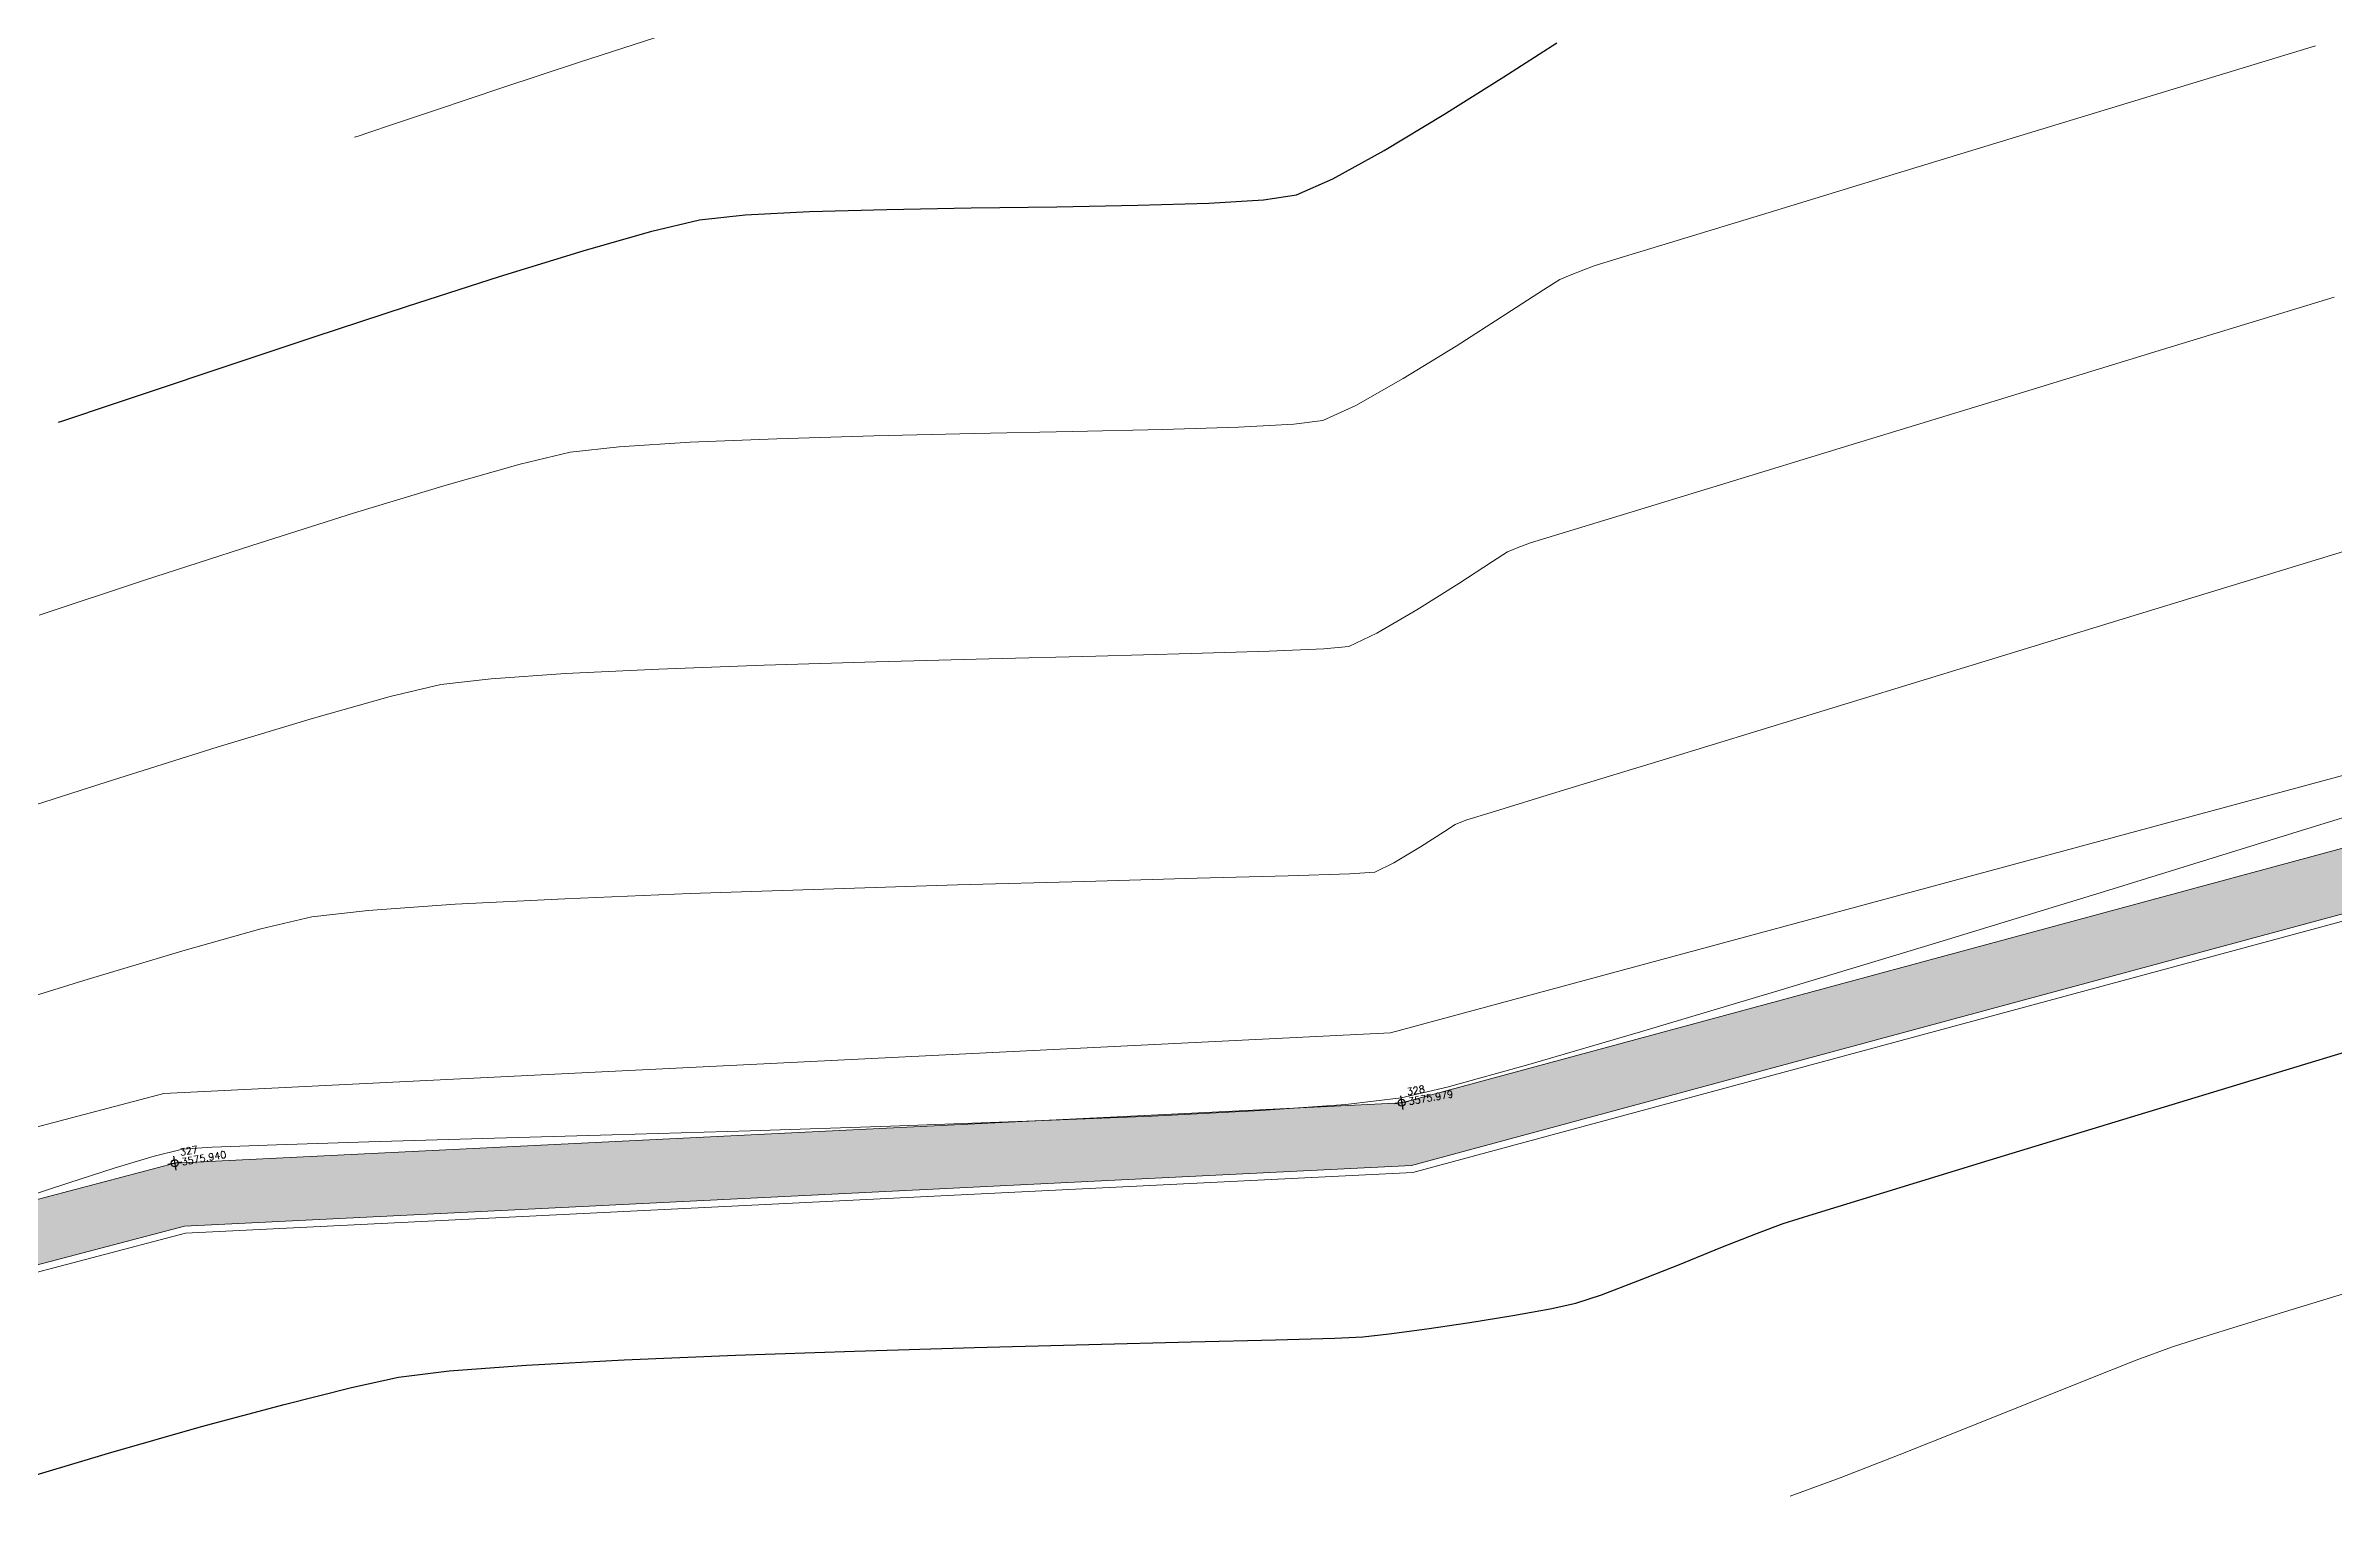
# Model space of a CAD drawing. Header units: millimetres. Extents: x 736950 to 740938, y 8500595 to 8502163.
# Drawn here: x 738059.47 to 738092.04, y 8501358.36 to 8501379.02 of the extents above; entities that cross this region are included whole.
import ezdxf

# ---------------------------------------------------------------- set-up
doc = ezdxf.new("R2010")
doc.units = ezdxf.units.MM
for name, color, linetype, lineweight in [('camino', 22, 'Continuous', 5), ('CAMINO ACTUAL', 1, 'Continuous', 13), ('CONT-MJR', 80, 'Continuous', 30), ('CONT-MNR', 96, 'Continuous', 15), ('pista', 251, 'Continuous', 5)]:
    doc.layers.add(name, color=color, linetype=linetype, lineweight=lineweight)
doc.styles.add('5mm', font='arial.ttf', dxfattribs={"height": 3})

msp = doc.modelspace()

# ---------------------------------------------------------------- hatches: boundary and pattern name
at = {"layer": 'pista'}
h = msp.add_hatch(dxfattribs=at)
h.set_pattern_fill('HONEY', color=256, scale=3, angle=9.94991650582834, style=0)
h.set_pattern_definition([(9.94991650582834, (1479841.21072825, -18.49207214638591), (0.4979252195647159, 0.4170677100899267), [0.375, -0.75]), (129.9499165058283, (1479841.21072825, -18.49207214638591), (-0.6101538418184378, 0.222682034283025), [0.3749999999999999, -0.7499999999999998]), (69.94991650582834, (1479841.21072825, -18.49207214638591), (-0.112228622253722, 0.6397497443729518), [-0.75, 0.375])])
h.paths.add_polyline_path([(737744.7999806425, 8501250.923935566), (737743.4751223363, 8501250.754223157), (737756.465848178, 8501242.026572531), (737763.5739612179, 8501242.006896213), (737770.002546867, 8501243.455222024), (737769.8468594846, 8501244.342704736), (737763.4750639071, 8501242.907173423), (737756.7405500773, 8501242.925815564)])
h.paths.add_polyline_path([(737794.2809870465, 8501256.017245878), (737809.7820272583, 8501263.709828075), (737823.391616501, 8501273.483615467), (737837.0791595323, 8501280.557800073), (737851.5530432165, 8501285.77819753), (737870.8510758049, 8501293.050216693, -0.9976846880626209), (737871.0089264096, 8501292.63424804), (737865.2748787645, 8501289.581801567, 0.7845063948290762), (737866.1540430214, 8501286.121818589), (737883.2588851704, 8501291.348365877), (737897.4188924351, 8501296.516943583), (737903.2981396064, 8501301.44146652, -0.5512150924587264), (737904.1219025984, 8501301.177325813), (737906.855912117, 8501297.98174819, 0.5618964424650519), (737910.2738656431, 8501298.536066804), (737914.22079628, 8501308.558674501), (737925.6412323939, 8501300.72656757, 0.340189525830376), (737928.7023693406, 8501300.894137181), (737936.9171069289, 8501306.117412793, -0.358727273887905), (737938.1716059428, 8501305.962964654), (737943.1732157968, 8501301.051021611, 0.3417074120720416), (737946.0555081918, 8501300.709858142), (737955.8779356404, 8501307.072689936), (737971.8320576148, 8501314.464803053), (737988.5677626224, 8501323.411181662), (738023.1375471824, 8501336.282937778), (738044.4246208373, 8501357.728329657), (738061.4456776979, 8501362.208386911), (738078.9085143938, 8501363.070318012), (738112.0997810266, 8501372.051506756), (738118.6561313582, 8501373.365123207), (738128.3493353954, 8501376.976906104), (738155.2251721952, 8501366.826195797), (738176.6167526407, 8501363.543890122), (738193.8053773039, 8501353.328603027), (738204.7313956148, 8501340.877429372), (738207.705198212, 8501335.751671141), (738214.35685511, 8501331.742925933), (738229.9282901662, 8501313.374534177), (738233.5603594936, 8501308.186787868), (738234.53883727, 8501308.358438132), (738230.6417003467, 8501313.924784988), (738214.9478837823, 8501332.43754055), (738208.3676942562, 8501336.403214611), (738205.4657963786, 8501341.405035153), (738194.387784551, 8501354.029418997), (738176.9261677533, 8501364.406946706), (738155.4549153853, 8501367.70147717), (738128.3514754312, 8501377.93815071), (738118.4090486554, 8501374.233504975), (738111.8936108743, 8501372.928085677), (738078.7671659255, 8501363.964436961), (738061.3074614278, 8501363.102660457), (738043.958527311, 8501358.536303693), (738022.6381405202, 8501337.057350922), (737988.196920163, 8501324.233464561), (737971.4304040315, 8501315.270615296), (737955.4419368334, 8501307.862588815), (737945.5806043665, 8501301.47455489, -0.3391433520832071), (737943.8038299843, 8501301.693147572), (737938.8116631231, 8501306.59581691, 0.3560082385246841), (737936.4342009705, 8501306.876887502), (737928.158540546, 8501301.61487459, -0.3502196171718997), (737926.1502499409, 8501301.468794718), (737914.5128481541, 8501309.44969617, 0.4302069892023044), (737913.4330382891, 8501309.014522241), (737909.4507249827, 8501298.90206584, -0.5704007069138802), (737907.5397775185, 8501298.566836312), (737904.9064502402, 8501301.644734057, 0.4931454261128044), (737902.7202336333, 8501302.131411942), (737896.9620044216, 8501297.308254998), (737882.9728831241, 8501292.20205278), (737866.0373022418, 8501287.027224885, -0.7384715771871906), (737865.6977918843, 8501288.787355538), (737871.5108758068, 8501291.881875956, 0.9119586051647783), (737870.5337161538, 8501293.892406015), (737851.2416702455, 8501286.62264278), (737836.7183275839, 8501281.384406622), (737822.9200107896, 8501274.252970394), (737809.3164408724, 8501264.483505804), (737793.8201376351, 8501256.79327439), (737778.9884914039, 8501246.402265295), (737769.846859484, 8501244.34270474), (737770.0025468671, 8501243.455222024), (737779.3594973255, 8501245.563292695)])
h.paths.add_polyline_path([(738260.5182952256, 8501271.251537092), (738234.538837269, 8501308.358438132), (738233.56035949, 8501308.186787868), (738259.6897886079, 8501270.86568047), (738269.3749442189, 8501234.589470252), (738274.5057655985, 8501215.583008338), (738279.7983711922, 8501189.602392923), (738280.7089290785, 8501189.641305126), (738275.382018582, 8501215.790318219), (738270.2441657205, 8501234.822827347)])

# ---------------------------------------------------------------- linework, layer by layer
at = {"linetype": 'Continuous', "extrusion": (0.9849591664230046, 0.172787269436437, 0)}
for points, elevation in [([(8245965.849062788, 0), (8245965.649062789, 0)], 2195904.913162654), ([(8245968.017062787, 0), (8245967.817062789, 0)], 2195887.567162654)]:
    msp.add_lwpolyline(points, dxfattribs=dict(at, elevation=elevation))
at = {"linetype": 'Continuous', "extrusion": (-0.172787269436437, 0.9849591664230046, 0)}
for points, elevation in [([(-2195905.013162654, 0), (-2195904.813162654, 0)], 8245965.749062785), ([(-2195887.667162655, 0), (-2195887.467162654, 0)], 8245967.917062787)]:
    msp.add_lwpolyline(points, dxfattribs=dict(at, elevation=elevation))
at = {"linetype": 'Continuous'}
for centre in [(738078.7671659256, 8501363.964436961), (738061.3074614247, 8501363.102660459)]:
    msp.add_circle(centre, 0.05, dxfattribs=at)
at = {"layer": 'camino'}
for p, q in [((738078.6101120801, 8501364.957902461), (738111.6173342471, 8501373.889290811)), ((738078.7671659256, 8501363.964436961), (738111.8936108851, 8501372.92808568)), ((738078.924219771, 8501362.970971461), (738112.169887523, 8501371.966880547)), ((738061.1538877841, 8501364.096297733), (738078.6101120801, 8501364.957902461)), ((738043.4406456156, 8501359.434052626), (738061.1538877841, 8501364.096297733)), ((738061.3074614247, 8501363.102660459), (738078.7671659256, 8501363.964436961)), ((738043.9585273108, 8501358.536303693), (738061.3074614247, 8501363.102660459)), ((738061.4610350654, 8501362.109023184), (738078.924219771, 8501362.970971461)), ((738044.4764090059, 8501357.638554761), (738061.4610350654, 8501362.109023184))]:
    msp.add_line(p, q, dxfattribs=at)
at = {"layer": 'CAMINO ACTUAL'}
for points in [[(737988.1969201654, 8501324.23346456), (738022.638140521, 8501337.057350922), (738043.9585273108, 8501358.536303693), (738061.3074614247, 8501363.102660459), (738078.7671659256, 8501363.964436961), (738111.8936108851, 8501372.92808568), (738118.4090486645, 8501374.233504977), (738128.3514754305, 8501377.93815071), (738155.454915393, 8501367.70147717), (738176.9261677564, 8501364.406946704), (738194.3877845515, 8501354.029418996), (738205.4657963796, 8501341.405035151), (738208.3676942562, 8501336.40321461), (738214.9478837845, 8501332.437540548), (738230.6417003514, 8501313.924784983), (738260.5182952263, 8501271.25153709), (738270.2441656903, 8501234.822827455), (738275.3820185816, 8501215.79031822), (738280.7089290787, 8501189.641305126)], [(737988.5677626258, 8501323.411181664), (738023.1375471818, 8501336.282937778), (738044.4246208366, 8501357.728329655), (738061.4456777014, 8501362.208386911), (738078.9085143864, 8501363.070318013), (738112.0997810143, 8501372.051506754), (738118.6561313678, 8501373.365123209), (738128.349335396, 8501376.976906104), (738155.2251721928, 8501366.826195799), (738176.6167526424, 8501363.54389012), (738193.8053773035, 8501353.328603027), (738204.7313956139, 8501340.877429372), (738207.7051982115, 8501335.751671143), (738214.356855111, 8501331.742925936), (738229.9282901693, 8501313.374534167), (738259.6897886079, 8501270.86568047), (738269.3749442361, 8501234.589470183), (738274.5057655985, 8501215.583008338), (738279.7983711922, 8501189.602392923)]]:
    msp.add_lwpolyline(points, dxfattribs=at)
at = {"layer": 'CONT-MJR', "extrusion": (0.540976452237526, -0.841037738822997, 0), "elevation": -6750696.191963447}
msp.add_lwpolyline([(5219798.940095264, 3580), (5219799.837779516, 3580)], dxfattribs=at)
at = {"layer": 'CONT-MJR', "extrusion": (0.5320241453800725, -0.8467291826390558, 0), "elevation": -6805688.83109887}
msp.add_lwpolyline([(5147891.723814439, 3580.000000000003), (5147892.732513528, 3580.000000000003)], dxfattribs=at)
at = {"layer": 'CONT-MJR'}
for points, elevation in [([(738078.5204310402, 8501377.525686143), (738079.36753168, 8501378.036123617)], 3580), ([(738077.2716244507, 8501376.892419685), (738077.7864276516, 8501377.118704492)], 3580), ([(738075.0125805594, 8501376.7429021), (738076.0210617762, 8501376.773401119)], 3580), ([(738076.0210617762, 8501376.773401119), (738076.8014647223, 8501376.82095585)], 3580), ([(738076.8014647223, 8501376.82095585), (738077.2716244507, 8501376.892419685)], 3580), ([(738068.0979094735, 8501376.375433356), (738068.773286572, 8501376.534288168)], 3580), ([(738068.773286572, 8501376.534288168), (738069.4247735377, 8501376.606374081)], 3580), ([(738069.4247735377, 8501376.606374081), (738070.3411719119, 8501376.654395372)], 3580), ([(738071.4403167473, 8501376.68520543), (738072.6400430982, 8501376.705657646)], 3580), ([(738064.6214639646, 8501375.308434738), (738065.9276862174, 8501375.727632726)], 3580), ([(738060.9500981381, 8501374.088137083), (738062.038357973, 8501374.453813)], 3580), ([(738059.6517245536, 8501373.654424727), (738059.7130287389, 8501373.674078776)], 3580), ([(738059.7130287389, 8501373.674078776), (738059.8866073608, 8501373.731151273)], 3580), ([(738091.2447367638, 8501364.398024505), (738093.6808639293, 8501365.138603266)], 3575), ([(738089.0309090742, 8501363.724594956), (738091.2447367638, 8501364.398024505)], 3575), ([(738085.6293388626, 8501362.687755588), (738087.1291775457, 8501363.145457644)], 3575), ([(738084.6211897101, 8501362.378631813), (738085.6293388626, 8501362.687755588)], 3575), ([(738083.8286071783, 8501362.107595328), (738084.1945267731, 8501362.24522934)], 3575), ([(738084.1945267731, 8501362.24522934), (738084.6211897101, 8501362.378631813)], 3575), ([(738082.7187741676, 8501361.662238933), (738083.3113885624, 8501361.901231471)], 3575), ([(738081.6109710138, 8501361.230772452), (738082.1266672373, 8501361.426718872)], 3575), ([(738081.24758874, 8501361.110500837), (738081.6109710138, 8501361.230772452)], 3575), ([(738079.1252254747, 8501360.746253014), (738079.737764586, 8501360.837017743)], 3575), ([(738079.737764586, 8501360.837017743), (738080.3488055691, 8501360.934999878)], 3575), ([(738080.3488055691, 8501360.934999878), (738080.878647321, 8501361.029670538)], 3575), ([(738070.9813622244, 8501360.426505085), (738072.6868243625, 8501360.477156457)], 3575), ([(738074.3143905327, 8501360.520613112), (738075.7724988222, 8501360.557174986)], 3575), ([(738077.8140941068, 8501360.61081415), (738078.2144572758, 8501360.628491316)], 3575), ([(738078.5908893372, 8501360.673234578), (738079.1252254747, 8501360.746253014)], 3575), ([(738066.313219134, 8501360.228383292), (738067.702997697, 8501360.302418442)], 3575), ([(738062.8657886463, 8501359.668140607), (738063.8221846451, 8501359.907770222)], 3575), ([(738063.8221846451, 8501359.907770222), (738064.4902789744, 8501360.05482965)], 3575), ([(738061.6898139281, 8501359.35155018), (738062.8657886463, 8501359.668140607)], 3575), ([(738058.9540201355, 8501358.549924396), (738060.3629834416, 8501358.973608317)], 3575)]:
    msp.add_lwpolyline(points, dxfattribs=dict(at, elevation=elevation))
at = {"layer": 'CONT-MJR', "extrusion": (-0.4849161912543227, 0.8745606253767667, 0), "elevation": 7077063.820454026}
msp.add_lwpolyline([(-4767949.183293698, 3580.000000000013), (-4767950.022576155, 3580.000000000013)], dxfattribs=at)
at = {"layer": 'CONT-MJR', "extrusion": (0.01391143881045645, -0.9999032312530163, 0), "elevation": -8490286.385716572}
msp.add_lwpolyline([(856267.5995239345, 3580), (856268.8177847434, 3580)], dxfattribs=at)
at = {"layer": 'CONT-MJR', "extrusion": (0.01757939485466714, -0.9998454704985885, 0), "elevation": -8487088.117314199}
msp.add_lwpolyline([(887408.8622156642, 3580.000000000013), (887410.0167886217, 3580.000000000013)], dxfattribs=at)
at = {"layer": 'CONT-MJR', "extrusion": (0.02801993092944308, -0.9996073646540972, 0), "elevation": -8477358.033451313}
msp.add_lwpolyline([(975988.5353295435, 3580.000000000002), (975989.6349061113, 3580.000000000002)], dxfattribs=at)
at = {"layer": 'CONT-MJR', "extrusion": (0.2948626201085428, -0.9555396565620526, 0), "elevation": -7905773.589836753}
msp.add_lwpolyline([(3211989.1846384, 3580.000000000013), (3211990.430272192, 3580.000000000013)], dxfattribs=at)
at = {"layer": 'CONT-MJR', "extrusion": (0.2751910453342881, -0.9613895612954313, 0), "elevation": -7970024.772593624}
msp.add_lwpolyline([(3049072.597063621, 3580), (3049073.616391069, 3580)], dxfattribs=at)
at = {"layer": 'CONT-MJR', "extrusion": (0.3121066411695073, -0.9500470749062324, 0), "elevation": -7846351.87448734}
msp.add_lwpolyline([(3354530.429851337, 3580.000000000004), (3354531.827550569, 3580.000000000004)], dxfattribs=at)
at = {"layer": 'CONT-MJR', "extrusion": (0.3162154436008487, -0.9486874054335909, 0), "elevation": -7831760.258342964}
msp.add_lwpolyline([(3388456.054348254, 3580.000000000006), (3388457.377466829, 3580.000000000006)], dxfattribs=at)
at = {"layer": 'CONT-MJR', "extrusion": (0.3170049313486489, -0.9484238891448478, 0), "elevation": -7828937.313487181}
msp.add_lwpolyline([(3394971.024090776, 3580.000000000003), (3394971.421040001, 3580.000000000003)], dxfattribs=at)
at = {"layer": 'CONT-MJR', "extrusion": (0.3188911206373684, -0.9477913552985402, 0), "elevation": -7822167.785419873}
msp.add_lwpolyline([(3410539.773251436, 3580.000000000013), (3410540.498109967, 3580.000000000013)], dxfattribs=at)
at = {"layer": 'CONT-MJR', "extrusion": (0.2913224955032347, -0.9566249022546757, 0), "elevation": -7917594.303684098}
msp.add_lwpolyline([(3182710.854518852, 3575), (3182712.842478316, 3575)], dxfattribs=at)
at = {"layer": 'CONT-MJR', "extrusion": (0.3705799829320039, -0.9288005578433487, 0), "elevation": -7622550.775355211}
msp.add_lwpolyline([(3835966.739609711, 3575.000000000002), (3835967.296476963, 3575.000000000002)], dxfattribs=at)
at = {"layer": 'CONT-MJR', "extrusion": (0.3696005695660293, -0.9291907333677338, 0), "elevation": -7626590.684314365}
msp.add_lwpolyline([(3827927.097965518, 3575.000000000012), (3827927.735194139, 3575.000000000012)], dxfattribs=at)
at = {"layer": 'CONT-MJR', "extrusion": (0.2140111049747863, -0.9768312274633071, 0), "elevation": -8146437.425321728}
msp.add_lwpolyline([(2540366.118405639, 3575.00000000001), (2540366.496097721, 3575.00000000001)], dxfattribs=at)
at = {"layer": 'CONT-MJR', "extrusion": (0.02669087976441251, -0.999643735006328, 0), "elevation": -8478631.930678433}
msp.add_lwpolyline([(964718.527692973, 3575), (964720.1558391948, 3575)], dxfattribs=at)
at = {"layer": 'CONT-MJR', "extrusion": (0.02502542549089176, -0.9996868149970769, 0), "elevation": -8480227.398292737}
msp.add_lwpolyline([(950594.7834306435, 3575.000000000003), (950595.980894167, 3575.000000000003)], dxfattribs=at)
at = {"layer": 'CONT-MJR', "extrusion": (0.02801971132402042, -0.9996073708098189, 0), "elevation": -8477342.001196515}
msp.add_lwpolyline([(975992.8485375822, 3575.000000000013), (975993.6933760792, 3575.000000000013)], dxfattribs=at)
at = {"layer": 'CONT-MJR', "extrusion": (0.1180306062164062, -0.993009957652081, 0), "elevation": -8354819.938595719}
msp.add_lwpolyline([(1736339.765127261, 3575), (1736340.144209121, 3575)], dxfattribs=at)
at = {"layer": 'CONT-MJR', "extrusion": (0.1253003453550152, -0.9921188555077027, 0), "elevation": -8341879.872330266}
msp.add_lwpolyline([(1797471.048243939, 3575.000000000002), (1797471.775488741, 3575.000000000002)], dxfattribs=at)
at = {"layer": 'CONT-MJR', "extrusion": (0.07463023338003563, -0.9972112756410456, 0), "elevation": -8422570.216824673}
msp.add_lwpolyline([(1370465.44309789, 3575.000000000002), (1370466.547604934, 3575.000000000002)], dxfattribs=at)
at = {"layer": 'CONT-MJR', "extrusion": (0.04152593861371359, -0.99913742619434, 0), "elevation": -8463378.29758166}
msp.add_lwpolyline([(1090458.031181578, 3575.000000000003), (1090459.619119626, 3575.000000000003)], dxfattribs=at)
at = {"layer": 'CONT-MJR', "extrusion": (0.03434912168668106, -0.9994098948076078, 0), "elevation": -8470991.639622787}
msp.add_lwpolyline([(1029648.012841007, 3575), (1029649.705636127, 3575)], dxfattribs=at)
at = {"layer": 'CONT-MJR', "extrusion": (0.2739486645483423, -0.9617443159136319, 0), "elevation": -7973943.019613772}
msp.add_lwpolyline([(3038761.296566544, 3575.000000000004), (3038762.676174891, 3575.000000000004)], dxfattribs=at)
at = {"layer": 'CONT-MNR'}
for points, elevation in [([(738067.053363339, 8501378.776266696), (738068.1553192376, 8501379.134021778)], 3581), ([(738064.4057426286, 8501377.89184212), (738065.0173715629, 8501378.09766215)], 3581), ([(738064.0700585776, 8501377.779480183), (738064.4057426286, 8501377.89184212)], 3581), ([(738085.652697171, 8501377.146683794), (738087.5638901269, 8501377.730064003)], 3579), ([(738081.8278208125, 8501375.979200175), (738082.6896064241, 8501376.242434634)], 3579), ([(738081.0193414178, 8501375.687189884), (738081.1629784665, 8501375.74861073)], 3579), ([(738081.1629784665, 8501375.74861073), (738081.3593130821, 8501375.825660022)], 3579), ([(738081.3593130821, 8501375.825660022), (738081.5059498282, 8501375.88031546)], 3579), ([(738081.5059498282, 8501375.88031546), (738081.8278208125, 8501375.979200175)], 3579), ([(738080.2512549525, 8501375.190841988), (738080.7854330827, 8501375.537511103)], 3579), ([(738080.7854330827, 8501375.537511103), (738081.0193414178, 8501375.687189884)], 3579), ([(738089.5963158525, 8501374.68872508), (738092.0379715746, 8501375.43605122)], 3578), ([(738078.1129581373, 8501373.890413228), (738078.7884318457, 8501374.275140988)], 3579), ([(738077.6435571716, 8501373.677303372), (738078.1129581373, 8501373.890413228)], 3579), ([(738074.0848432858, 8501373.521285754), (738075.3666749853, 8501373.551262459)], 3579), ([(738075.3666749853, 8501373.551262459), (738076.4445064899, 8501373.5849547)], 3579), ([(738077.2321848636, 8501373.62581687), (738077.6435571716, 8501373.677303372)], 3579), ([(738066.2221346431, 8501373.059113136), (738066.9344133877, 8501373.226005489)], 3579), ([(738066.9344133877, 8501373.226005489), (738067.63103461, 8501373.30623133)], 3579), ([(738083.3041825006, 8501372.763889546), (738085.1323704552, 8501373.323063381)], 3578), ([(738065.169091875, 8501372.76029373), (738066.2221346431, 8501373.059113136)], 3579), ([(738092.0009593575, 8501371.762443682), (738094.7410848748, 8501372.602259047)], 3577), ([(738060.8789353895, 8501371.403655974), (738062.4061366522, 8501371.89942687)], 3579), ([(738080.2738348028, 8501371.806768538), (738080.4354725735, 8501371.873913324)], 3578), ([(738079.5797787952, 8501371.358863309), (738080.0592427894, 8501371.668822583)], 3578), ([(738078.0154898925, 8501370.462187061), (738078.41156885, 8501370.649017403)], 3578), ([(738069.6960657387, 8501370.194107363), (738071.2901035848, 8501370.242757581)], 3578), ([(738074.4138074812, 8501370.324547814), (738075.7728850885, 8501370.360266373)], 3578), ([(738076.8830541741, 8501370.394252917), (738077.659020516, 8501370.427796723)], 3578), ([(738064.3723547121, 8501369.748477302), (738065.0955402029, 8501369.917722812)], 3578), ([(738065.0955402029, 8501369.917722812), (738065.808739267, 8501370.001665043)], 3578), ([(738065.808739267, 8501370.001665043), (738066.8700893587, 8501370.074850366)], 3578), ([(738066.8700893587, 8501370.074850366), (738068.1942962559, 8501370.13856805)], 3578), ([(738063.2819077376, 8501369.44082985), (738064.3723547121, 8501369.748477302)], 3578), ([(738061.9107870981, 8501369.025662735), (738063.2819077376, 8501369.44082985)], 3578), ([(738081.0220587678, 8501368.398911787), (738082.5349154796, 8501368.862319788)], 3577), ([(738079.5283281872, 8501367.926347194), (738079.6102541123, 8501367.95966567)], 3577), ([(738079.6102541123, 8501367.95966567), (738079.6927860458, 8501367.991617372)], 3577), ([(738079.6927860458, 8501367.991617372), (738080.0426796428, 8501368.09888841)], 3577), ([(738079.0344446097, 8501367.608434113), (738079.3745752625, 8501367.82628985)], 3577), ([(738079.3745752625, 8501367.82628985), (738079.5283281872, 8501367.926347194)], 3577), ([(738078.3874226136, 8501367.247070748), (738078.6560293521, 8501367.379715806)], 3577), ([(738068.6437568621, 8501366.941912627), (738070.5413034017, 8501367.007313637)], 3577), ([(738074.2549924403, 8501367.116507372), (738075.859039815, 8501367.160200743)], 3577), ([(738075.859039815, 8501367.160200743), (738077.1531590101, 8501367.196558882)], 3577), ([(738078.0313024638, 8501367.225532109), (738078.3874226136, 8501367.247070748)], 3577), ([(738063.2566670186, 8501366.609440131), (738064.0608799077, 8501366.70308917)], 3577), ([(738061.4229336556, 8501366.128984105), (738062.5314738618, 8501366.440068925)], 3577), ([(738062.5314738618, 8501366.440068925), (738063.2566670186, 8501366.609440131)], 3577), ([(738082.1655995256, 8501364.971812895), (738084.1179384119, 8501365.555186914)], 3576), ([(738079.4165985292, 8501364.187733157), (738080.5752497456, 8501364.508507142)], 3576), ([(738077.9730687747, 8501363.941224802), (738078.7593553347, 8501364.031954437)], 3576), ([(738078.7593553347, 8501364.031954437), (738079.4165985292, 8501364.187733157)], 3576), ([(738071.4905972432, 8501363.62980849), (738073.4284343857, 8501363.699702896)], 3576), ([(738065.6918655189, 8501363.45360431), (738067.5306230427, 8501363.506642029)], 3576), ([(738061.0146278146, 8501363.203031642), (738061.4177938343, 8501363.301157452)], 3576), ([(738091.2707666972, 8501360.967242513), (738092.6814016, 8501361.397415575)], 3574), ([(738089.7383070618, 8501360.489143906), (738090.2599297161, 8501360.65564764)], 3574), ([(738086.7551462642, 8501359.31065767), (738087.661896536, 8501359.6763242)], 3574), ([(738085.8489730122, 8501358.948939584), (738086.7551462642, 8501359.31065767)], 3574)]:
    msp.add_lwpolyline(points, dxfattribs=dict(at, elevation=elevation))
at = {"layer": 'CONT-MNR', "extrusion": (0.2923026098913253, -0.9563258776435573, 0), "elevation": -7914342.597143659}
msp.add_lwpolyline([(3190829.30079393, 3579.000000000009), (3190831.533837555, 3579.000000000009)], dxfattribs=at)
at = {"layer": 'CONT-MNR', "extrusion": (0.3146458148561391, -0.9492091503949571, 0), "elevation": -7837356.815981855}
msp.add_lwpolyline([(3375502.116490923, 3581), (3375503.253116647, 3581)], dxfattribs=at)
at = {"layer": 'CONT-MNR', "extrusion": (0.3179550022284554, -0.9481058045165124, 0), "elevation": -7825534.456539921}
msp.add_lwpolyline([(3402819.419067674, 3581.000000000013), (3402820.428550197, 3581.000000000013)], dxfattribs=at)
at = {"layer": 'CONT-MNR', "extrusion": (0.2920880540093588, -0.9563914306940574, 0), "elevation": -7915058.249901339}
msp.add_lwpolyline([(3189051.498779267, 3579), (3189053.66408853, 3579)], dxfattribs=at)
at = {"layer": 'CONT-MNR', "extrusion": (0.3056150034199471, -0.9521551710118608, 0), "elevation": -7869067.358924735}
msp.add_lwpolyline([(3300899.902693631, 3581.000000000003), (3300899.958540123, 3581.000000000003)], dxfattribs=at)
at = {"layer": 'CONT-MNR', "extrusion": (0.3129041635225682, -0.9497847042620986, 0), "elevation": -7843535.259636228}
msp.add_lwpolyline([(3361118.305925611, 3581.000000000013), (3361118.467384665, 3581.000000000013)], dxfattribs=at)
at = {"layer": 'CONT-MNR', "extrusion": (0.2918729993965292, -0.9564570833149147, 0), "elevation": -7915775.116612987}
msp.add_lwpolyline([(3187267.96556234, 3579.00000000001), (3187269.69741903, 3579.00000000001)], dxfattribs=at)
at = {"layer": 'CONT-MNR', "extrusion": (0.2918935340644359, -0.9564508167027588, 0), "elevation": -7915706.685473042}
msp.add_lwpolyline([(3187436.547083917, 3579.000000000013), (3187437.913222276, 3579.000000000013)], dxfattribs=at)
at = {"layer": 'CONT-MNR', "extrusion": (-0.5377649595894287, 0.8430948038256316, 0), "elevation": 6770551.552281147}
msp.add_lwpolyline([(-5194012.470997212, 3579.000000000003), (-5194013.310597084, 3579.000000000003)], dxfattribs=at)
at = {"layer": 'CONT-MNR', "extrusion": (-0.5237719330927715, 0.8518585340913487, 0), "elevation": 6855383.27399179}
msp.add_lwpolyline([(-5081519.952793229, 3579.00000000001), (-5081520.839044625, 3579.00000000001)], dxfattribs=at)
at = {"layer": 'CONT-MNR', "extrusion": (0.2925768955307162, -0.9562419987647522, 0), "elevation": -7913423.561880935}
msp.add_lwpolyline([(3193095.643987126, 3578), (3193098.085019133, 3578)], dxfattribs=at)
at = {"layer": 'CONT-MNR', "extrusion": (0.2925149754654615, -0.9562609419653406, 0), "elevation": -7913630.307524848}
msp.add_lwpolyline([(3192580.992949799, 3578.00000000001), (3192583.220090926, 3578.00000000001)], dxfattribs=at)
at = {"layer": 'CONT-MNR', "extrusion": (0.02298501568350966, -0.9997358096287383, 0), "elevation": -8482162.898307145}
msp.add_lwpolyline([(933280.4647511926, 3579.00000000001), (933281.8965027296, 3579.00000000001)], dxfattribs=at)
at = {"layer": 'CONT-MNR', "extrusion": (0.02122549257868717, -0.9997747138554727, 0), "elevation": -8483792.2936116}
msp.add_lwpolyline([(918352.2475686768, 3579.00000000001), (918353.6475630349, 3579.00000000001)], dxfattribs=at)
at = {"layer": 'CONT-MNR', "extrusion": (0.05180705755197, -0.9986571127207812, 0), "elevation": -8451719.629673282}
msp.add_lwpolyline([(1177516.441624617, 3579.00000000001), (1177517.230362177, 3579.00000000001)], dxfattribs=at)
at = {"layer": 'CONT-MNR', "extrusion": (0.06249530558447743, -0.9980452578815767, 0), "elevation": -8438629.551621687}
msp.add_lwpolyline([(1267920.821810628, 3579.000000000013), (1267921.833326521, 3579.000000000013)], dxfattribs=at)
at = {"layer": 'CONT-MNR', "extrusion": (0.04013459784721751, -0.9991942824374258, 0), "elevation": -8464901.575543523}
msp.add_lwpolyline([(1078673.167038929, 3579.000000000013), (1078674.404338967, 3579.000000000013)], dxfattribs=at)
at = {"layer": 'CONT-MNR', "extrusion": (0.02871650295955108, -0.9995875961904361, 0), "elevation": -8476672.634516634}
msp.add_lwpolyline([(981895.208997401, 3579.000000000013), (981896.5864801512, 3579.000000000013)], dxfattribs=at)
at = {"layer": 'CONT-MNR', "extrusion": (0.2919747156186487, -0.9564260376210014, 0), "elevation": -7915437.895613221}
msp.add_lwpolyline([(3188089.277445734, 3579), (3188090.639235507, 3579)], dxfattribs=at)
at = {"layer": 'CONT-MNR', "extrusion": (0.292508130809467, -0.9562630356812668, 0), "elevation": -7913653.158966962}
msp.add_lwpolyline([(3192520.942540065, 3578.000000000002), (3192522.43752306, 3578.000000000002)], dxfattribs=at)
at = {"layer": 'CONT-MNR', "extrusion": (0.3023458812825201, -0.9531982837119969, 0), "elevation": -7880342.975106215}
msp.add_lwpolyline([(3273874.597844475, 3579.000000000012), (3273876.13005876, 3579.000000000012)], dxfattribs=at)
at = {"layer": 'CONT-MNR', "extrusion": (0.2926487695614112, -0.9562200048494028, 0), "elevation": -7913183.534930087}
msp.add_lwpolyline([(3193683.82794109, 3578), (3193684.804656842, 3578)], dxfattribs=at)
at = {"layer": 'CONT-MNR', "extrusion": (0.3540849176234548, -0.9352132757353219, 0), "elevation": -7689252.688252829}
msp.add_lwpolyline([(3700470.181475415, 3578.000000000007), (3700470.356724599, 3578.000000000007)], dxfattribs=at)
at = {"layer": 'CONT-MNR', "extrusion": (0.2935483108357143, -0.9559442395901023, 0), "elevation": -7910175.217594987}
msp.add_lwpolyline([(3201127.268908078, 3578.000000000003), (3201127.625897984, 3578.000000000003)], dxfattribs=at)
at = {"layer": 'CONT-MNR', "extrusion": (0.5407408057950895, -0.8411892658302751, 0), "elevation": -6752152.586670943}
msp.add_lwpolyline([(5217903.589721079, 3578.000000000004), (5217903.844826587, 3578.000000000004)], dxfattribs=at)
at = {"layer": 'CONT-MNR', "extrusion": (0.2929790960535048, -0.9561188468363498, 0), "elevation": -7912076.238789371}
msp.add_lwpolyline([(3196425.076998548, 3577.000000000013), (3196427.886991938, 3577.000000000013)], dxfattribs=at)
at = {"layer": 'CONT-MNR', "extrusion": (0.3129816451562557, -0.9497591746307501, 0), "elevation": -7843255.979451091}
msp.add_lwpolyline([(3361751.717180362, 3579), (3361753.299205516, 3579)], dxfattribs=at)
at = {"layer": 'CONT-MNR', "extrusion": (0.5317219282125587, -0.8469189991126179, 0), "elevation": -6807519.824998895}
msp.add_lwpolyline([(5145458.484265834, 3578), (5145459.190357537, 3578)], dxfattribs=at)
at = {"layer": 'CONT-MNR', "extrusion": (0.5058792721447971, -0.8626042905146312, 0), "elevation": -6959940.227467334}
msp.add_lwpolyline([(4937336.800713586, 3578.000000000001), (4937337.461743758, 3578.000000000001)], dxfattribs=at)
at = {"layer": 'CONT-MNR', "extrusion": (0.292937839174037, -0.9561314880182777, 0), "elevation": -7912214.157427916}
msp.add_lwpolyline([(3196081.013630039, 3577.000000000003), (3196083.667283696, 3577.000000000003)], dxfattribs=at)
at = {"layer": 'CONT-MNR', "extrusion": (0.02687977275484899, -0.999638673629951, 0), "elevation": -8478459.284952462}
msp.add_lwpolyline([(966319.5057136532, 3578), (966321.107304338, 3578)], dxfattribs=at)
at = {"layer": 'CONT-MNR', "extrusion": (0.02543344919877488, -0.9996765175104663, 0), "elevation": -8479848.502002299}
msp.add_lwpolyline([(954053.3067433692, 3578.00000000001), (954054.8299280016, 3578.00000000001)], dxfattribs=at)
at = {"layer": 'CONT-MNR', "extrusion": (0.03059950996264046, -0.9995317253544513, 0), "elevation": -8474804.627108656}
msp.add_lwpolyline([(997867.9177492202, 3578), (997869.0284384132, 3578)], dxfattribs=at)
at = {"layer": 'CONT-MNR', "extrusion": (0.09602901932002997, -0.9953785347537053, 0), "elevation": -8391204.766041022}
msp.add_lwpolyline([(1551044.923827909, 3578), (1551045.281952345, 3578)], dxfattribs=at)
at = {"layer": 'CONT-MNR', "extrusion": (0.03695731720577755, -0.9993168450021003, 0), "elevation": -8468285.3646928}
msp.add_lwpolyline([(1051751.812215317, 3578.00000000001), (1051753.315011442, 3578.00000000001)], dxfattribs=at)
at = {"layer": 'CONT-MNR', "extrusion": (0.2929074058361768, -0.9561408115995893, 0), "elevation": -7912315.883088146}
msp.add_lwpolyline([(3195826.773256915, 3577.000000000012), (3195829.170171713, 3577.000000000012)], dxfattribs=at)
at = {"layer": 'CONT-MNR', "extrusion": (0.2928873904910509, -0.9561469429388679, 0), "elevation": -7912382.780884334}
msp.add_lwpolyline([(3195659.101082724, 3577.000000000013), (3195661.140859529, 3577.000000000013)], dxfattribs=at)
at = {"layer": 'CONT-MNR', "extrusion": (0.2997613958692494, -0.9540142061555054, 0), "elevation": -7889184.353637171}
msp.add_lwpolyline([(3252502.153192204, 3578.000000000002), (3252503.79384543, 3578.000000000002)], dxfattribs=at)
at = {"layer": 'CONT-MNR', "extrusion": (0.2964274860905718, -0.9550553625261856, 0), "elevation": -7900486.314264605}
msp.add_lwpolyline([(3224957.282768107, 3576.000000000002), (3224960.113180713, 3576.000000000002)], dxfattribs=at)
at = {"layer": 'CONT-MNR', "extrusion": (0.3059599592921216, -0.9520443809560369, 0), "elevation": -7867863.229807232}
msp.add_lwpolyline([(3303742.818402434, 3578.000000000013), (3303744.575363085, 3578.000000000013)], dxfattribs=at)
at = {"layer": 'CONT-MNR', "extrusion": (0.2929047890212995, -0.9561416132395808, 0), "elevation": -7912324.629632762}
msp.add_lwpolyline([(3195800.472104969, 3577.000000000002), (3195801.496408388, 3577.000000000002)], dxfattribs=at)
at = {"layer": 'CONT-MNR', "extrusion": (-0.5172687583117411, 0.855823014223519, 0), "elevation": 6893880.825989185}
msp.add_lwpolyline([(-5029156.448594623, 3577.00000000001), (-5029156.890759941, 3577.00000000001)], dxfattribs=at)
at = {"layer": 'CONT-MNR', "extrusion": (0.2949614971051467, -0.9555091392684272, 0), "elevation": -7905426.071185616}
msp.add_lwpolyline([(3212826.557898815, 3576), (3212829.299944237, 3576)], dxfattribs=at)
at = {"layer": 'CONT-MNR', "extrusion": (0.0305325083004756, -0.9995337742852322, 0), "elevation": -8474868.306475468}
msp.add_lwpolyline([(997294.4925539269, 3577), (997296.399203903, 3577)], dxfattribs=at)
at = {"layer": 'CONT-MNR', "extrusion": (0.02818623013703486, -0.99960268928743, 0), "elevation": -8477185.901471067}
msp.add_lwpolyline([(977400.6915629716, 3577.000000000013), (977402.500209558, 3577.000000000013)], dxfattribs=at)
at = {"layer": 'CONT-MNR', "extrusion": (0.03297578510930853, -0.9994561509122972, 0), "elevation": -8472405.06216815}
msp.add_lwpolyline([(1018015.008381661, 3577.000000000003), (1018015.887002951, 3577.000000000003)], dxfattribs=at)
at = {"layer": 'CONT-MNR', "extrusion": (0.2930183392043906, -0.9561068208573248, 0), "elevation": -7911941.404858354}
msp.add_lwpolyline([(3196745.621112028, 3576.000000000006), (3196748.20156504, 3576.000000000006)], dxfattribs=at)
at = {"layer": 'CONT-MNR', "extrusion": (0.06990804650886041, -0.9975534396879775, 0), "elevation": -8428970.980020948}
msp.add_lwpolyline([(1330572.281509265, 3577.000000000013), (1330573.521159791, 3577.000000000013)], dxfattribs=at)
at = {"layer": 'CONT-MNR', "extrusion": (0.05087814030892569, -0.9987048687368584, 0), "elevation": -8452805.014078658}
msp.add_lwpolyline([(1169643.138403103, 3577.000000000012), (1169644.703404825, 3577.000000000012)], dxfattribs=at)
at = {"layer": 'CONT-MNR', "extrusion": (0.04064275754737312, -0.9991737417781481, 0), "elevation": -8464345.47263836}
msp.add_lwpolyline([(1082976.019153933, 3577), (1082977.803913075, 3577)], dxfattribs=at)
at = {"layer": 'CONT-MNR', "extrusion": (0.2879755543497531, -0.9576377603754733, 0), "elevation": -7928685.572478761}
msp.add_lwpolyline([(3154979.638231376, 3577.000000000003), (3154981.111802133, 3577.000000000003)], dxfattribs=at)
at = {"layer": 'CONT-MNR', "extrusion": (0.2903163772851633, -0.9569307190596501, 0), "elevation": -7920939.946462375}
msp.add_lwpolyline([(3174381.015664051, 3576.000000000013), (3174383.361307775, 3576.000000000013)], dxfattribs=at)
at = {"layer": 'CONT-MNR', "extrusion": (0.2976662184735043, -0.9546700070598657, 0), "elevation": -7896303.324544248}
msp.add_lwpolyline([(3235171.427268152, 3577), (3235173.137821042, 3577)], dxfattribs=at)
at = {"layer": 'CONT-MNR', "extrusion": (0.2796960618626921, -0.9600885964214454, 0), "elevation": -7955624.888405004}
msp.add_lwpolyline([(3086420.917026169, 3576), (3086422.573487652, 3576)], dxfattribs=at)
at = {"layer": 'CONT-MNR', "extrusion": (0.0420771835037381, -0.9991143631378706, 0), "elevation": -8462778.527544603}
msp.add_lwpolyline([(1095133.203823623, 3576.000000000003), (1095134.992892235, 3576.000000000003)], dxfattribs=at)
at = {"layer": 'CONT-MNR', "extrusion": (0.05204803164883232, -0.9986445826226077, 0), "elevation": -8451425.516592382}
msp.add_lwpolyline([(1179554.066763547, 3576.00000000001), (1179555.614302495, 3576.00000000001)], dxfattribs=at)
at = {"layer": 'CONT-MNR', "extrusion": (0.0705475259770044, -0.9975084193020748, 0), "elevation": -8428112.531944694}
msp.add_lwpolyline([(1335987.970985572, 3576.000000000004), (1335989.185721039, 3576.000000000004)], dxfattribs=at)
at = {"layer": 'CONT-MNR', "extrusion": (0.03134385347242544, -0.9995086607176045, 0), "elevation": -8474052.580576235}
msp.add_lwpolyline([(1004165.603668784, 3576.000000000013), (1004166.918570455, 3576.000000000013)], dxfattribs=at)
at = {"layer": 'CONT-MNR', "extrusion": (0.02907171539329512, -0.9995773283563865, 0), "elevation": -8476313.332604947}
msp.add_lwpolyline([(984901.3281671264, 3576), (984902.9512045886, 3576)], dxfattribs=at)
at = {"layer": 'CONT-MNR', "extrusion": (0.0299201697861303, -0.9995522914985335, 0), "elevation": -8475474.26809619}
msp.add_lwpolyline([(992099.3310472687, 3576.000000000013), (992101.2954005566, 3576.000000000013)], dxfattribs=at)
at = {"layer": 'CONT-MNR', "extrusion": (0.03223601292891592, -0.9994802846832181, 0), "elevation": -8473152.85880319}
msp.add_lwpolyline([(1011735.9738841, 3576), (1011737.971422622, 3576)], dxfattribs=at)
at = {"layer": 'CONT-MNR', "extrusion": (0.2866072251779114, -0.9580481712710578, 0), "elevation": -7933181.850561061}
msp.add_lwpolyline([(3143649.530860197, 3576), (3143650.123201142, 3576)], dxfattribs=at)
at = {"layer": 'CONT-MNR', "extrusion": (0.06821459745555332, -0.9976706714612678, 0), "elevation": -8431214.270489661}
msp.add_lwpolyline([(1316259.3056819, 3576.000000000003), (1316259.729664118, 3576.000000000003)], dxfattribs=at)
at = {"layer": 'CONT-MNR', "extrusion": (0.03838357639597764, -0.9992630790052509, 0), "elevation": -8466769.043906452}
msp.add_lwpolyline([(1063830.676372618, 3576.000000000013), (1063831.591517009, 3576.000000000013)], dxfattribs=at)
at = {"layer": 'CONT-MNR', "extrusion": (0.3168863366995158, -0.9484635204440712, 0), "elevation": -7829351.446992537}
msp.add_lwpolyline([(3393987.833960476, 3576), (3393988.516745455, 3576)], dxfattribs=at)
at = {"layer": 'CONT-MNR', "extrusion": (0.3067873208228921, -0.9517780937709756, 0), "elevation": -7864983.515071169}
msp.add_lwpolyline([(3310579.471932799, 3576), (3310580.153780844, 3576)], dxfattribs=at)
at = {"layer": 'CONT-MNR', "extrusion": (0.2945764412407683, -0.9556279193629308, 0), "elevation": -7906713.593025866}
msp.add_lwpolyline([(3209640.227043645, 3574.000000000002), (3209641.284816194, 3574.000000000002)], dxfattribs=at)
at = {"layer": 'CONT-MNR', "extrusion": (0.3475679239724317, -0.9376548076053864, 0), "elevation": -7714805.21578353}
msp.add_lwpolyline([(3646873.053039209, 3574.000000000013), (3646873.607720826, 3574.000000000013)], dxfattribs=at)
at = {"layer": 'CONT-MNR', "extrusion": (0.3665723114370646, -0.9303895638321014, 0), "elevation": -7639013.827339706}
msp.add_lwpolyline([(3803073.032878228, 3574), (3803073.799990862, 3574)], dxfattribs=at)
at = {"layer": 'CONT-MNR', "extrusion": (0.3730883300869101, -0.9277958277298733, 0), "elevation": -7612154.144489848}
msp.add_lwpolyline([(3856552.738314494, 3574), (3856553.646485263, 3574)], dxfattribs=at)
at = {"layer": 'CONT-MNR', "extrusion": (0.3624261993661599, -0.9320124730994755, 0), "elevation": -7655870.929658309}
msp.add_lwpolyline([(3769019.528568078, 3574), (3769020.43077273, 3574)], dxfattribs=at)
at = {"layer": 'CONT-MNR', "extrusion": (0.3452122624557613, -0.9385246367838059, 0), "elevation": -7723938.517307756}
msp.add_lwpolyline([(3627483.45059351, 3574.000000000012), (3627484.207982779, 3574.000000000012)], dxfattribs=at)

# ---------------------------------------------------------------- texts
at = {"color": 2, "char_height": 0.1, "width": 0.4, "attachment_point": 1, "rotation": 9.94991650582834, "style": '5mm'}
for s, insert in [('\\Ftxt.shx;\\W1.0000000000;\\T1.0000000000;\\o\\l328', (738078.8328322611, 8501364.16885793)), ('\\Ftxt.shx;\\W1.0000000000;\\T1.0000000000;\\o\\l327', (738061.3731277602, 8501363.307081427))]:
    msp.add_mtext(s, dxfattribs=dict(at, insert=insert))
at = {"color": 1, "char_height": 0.1, "attachment_point": 1, "rotation": 9.94991650582834, "style": '5mm'}
for s, insert, width in [('\\Ftxt.shx;\\W1.0000000000;\\T1.0000000000;\\o\\l3575.979', (738078.857022479, 8501364.030963646), 0.8333333333333334), ('\\Ftxt.shx;\\W1.0000000000;\\T1.0000000000;\\o\\l3575.940', (738061.3973179781, 8501363.169187143), 0.8166666666666668)]:
    msp.add_mtext(s, dxfattribs=dict(at, insert=insert, width=width))

doc.saveas('drawing.dxf')
